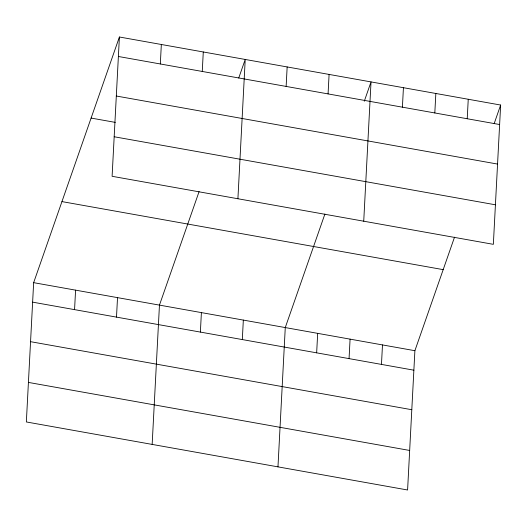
<?xml version="1.0" encoding="UTF-8"?>
<svg xmlns="http://www.w3.org/2000/svg" width="527" height="527" viewBox="0 0 527 527"><rect width="100%" height="100%" fill="white"/><g stroke="black" fill="none" stroke-linecap="round" stroke-linejoin="round"><path stroke-width="0.79" d="M119.405 37.002L112.106 176.295L493.351 244.337L500.65 105.044L119.405 37.002L33.649 282.663L26.35 421.956L407.595 489.998L414.894 350.705L454.531 237.157M74.564 309.632L75.585 290.146M116.5 317.116L117.521 297.636M160.32 63.971L161.341 44.492M152.158 444.406L159.457 305.12L199.101 191.571M202.263 71.455L203.284 51.975M200.379 332.082L201.4 312.603M237.914 198.745L245.22 59.459L238.751 77.989M242.315 339.572L243.336 320.087M286.135 86.428L287.156 66.942M277.973 466.863L285.272 327.57L324.909 214.021M328.071 93.911L329.092 74.426M316.655 352.84L317.676 333.354M349.058 358.623L350.08 339.138M363.729 221.202L371.028 81.916L364.289 101.217M381.469 364.407L382.49 344.921M402.411 107.179L403.432 87.699M434.815 112.962L435.836 93.483M467.225 118.746L468.246 99.26M494.181 123.575L500.65 105.044M118.384 56.488L499.629 124.53M116.315 96.026L497.554 164.068M91.105 118.074L115.301 122.389M114.181 136.756L495.42 204.799M61.949 201.597L443.194 269.64M33.649 282.663L414.894 350.705M32.628 302.149L413.873 370.191M30.559 341.68L411.798 409.723M28.425 382.418L409.663 450.46"/></g></svg>
